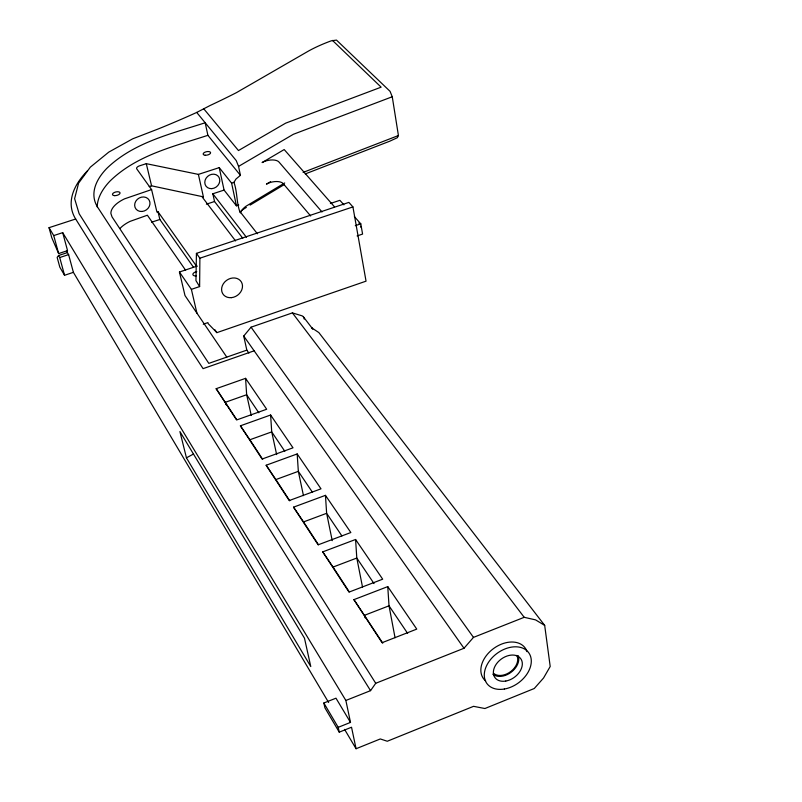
<?xml version="1.0" encoding="UTF-8"?>
<svg xmlns="http://www.w3.org/2000/svg" width="802" height="802" viewBox="0 0 802 802"><rect width="100%" height="100%" fill="white"/><g stroke="black" fill="none" stroke-linecap="round" stroke-linejoin="round"><path stroke-width="1.2" d="M203.267 324.208L207.908 322.604L208.149 323.627L216.861 332.65L366.043 281.161L352.93 206.916L348.88 202.395L196.43 253.372L195.949 280.62L199.618 286.575L191.387 289.362L179.437 272.018L197.212 266.043M196.43 253.372L199.888 258.204L199.618 286.575M303.417 316.89L312.158 328.269A5.383 4.391 -37.3 0 0 311.767 327.848L318.855 332.589L544.678 625.38L550.202 666.492L543.545 678.011L534.272 688.507L484.909 708.527L473.561 706.331L387.276 741.248L380.298 738.953L356.068 748.737L351.527 727.234L339.246 732.156L338.203 727.334L350.504 722.401L345.862 700.467L370.554 690.652L375.727 683.284L79.127 213.693L74.616 198.675L78.606 183.117L90.335 167.157L108.811 152.089L132.701 138.816L158.235 128.952A478.022 175.738 -13.7 0 0 193.733 113.794L196.711 112.44L236.239 160.6L238.555 166.395L240.43 175.327L235.978 179.036L233.933 182.345C237.332 191.698 236.48 202.134 239.658 211.187L257.382 233.773M196.711 112.44L210.054 105.533A484.017 177.362 -13.7 0 0 236.51 92.611L308.62 50.977A102.105 44.782 -9.5 0 1 331.346 40.802L336.499 40.1L390.063 91.338L392.258 96.761L398.424 135.538L397.361 137.693L389.782 141.192L305.271 173.924M73.393 272.349L68.611 254.605L67.408 252.6L58.536 255.527L57.153 257.402L59.829 267.186L64.551 275.276L73.393 272.349L328.63 702.502M248.901 353.101L246.826 350.123L243.728 336.048L251.056 327.186L292.389 312.89L302.063 315.828A5.323 4.371 -37.2 0 1 304.199 319.046M375.727 683.284L463.997 648.267L473.481 637.389L524.207 617.309L535.556 619.876L544.678 625.38M284.69 182.976L245.913 206.294A25.032 12.14 -11.3 0 0 240.41 212.851M246.344 207.437L243.337 209.252A29.524 14.376 -11.4 0 0 239.888 212.269M250.114 205.101L284.269 184.57M270.625 181.643L266.454 184.139A10.546 5.023 -11.1 0 1 283.206 183.618L310.645 215.969M238.555 166.395L293.332 134.305L392.258 96.761M186.445 457.832L179.919 431.556L304.479 638.181L310.775 666.552L186.445 457.832L193.543 453.992M339.246 732.156L324.9 707.795L323.848 703.003L335.978 698.191L350.504 722.401M303.106 172.41L398.424 135.538M353.933 599.635L387.757 586.613L416.759 629.109L382.063 642.703L353.933 599.635L382.765 643.154M322.745 551.876L333.051 567.064L356.8 558.042L355.577 539.485L322.745 551.876L349.01 592.107L382.684 579.184L355.577 539.485M293.542 507.165L303.557 521.922L326.635 513.31L325.452 495.345L293.542 507.165L318.143 544.829L350.835 532.528L325.452 495.345M266.154 465.23L275.888 479.566L298.334 471.345L297.181 453.942L266.154 465.23L289.231 500.568L321 488.829L297.181 453.942M240.41 425.812L249.883 439.757L271.718 431.897L270.615 415.005L240.41 425.812L262.104 459.035L293.001 447.817L270.615 415.005M216.169 388.699L245.582 378.343L266.675 409.251L236.6 419.977L216.169 388.699L236.62 419.476M246.826 350.123L208.811 363.376L112.009 216.851L110.897 213.482A29.042 13.694 -13 0 1 124.49 198.866L151.588 189.583L156.941 212.079L158.004 211.738L196.711 266.454M254.154 350.815L203.076 368.649L97.814 207.467A104.892 48.782 -12.1 0 1 106.766 168.41C133.523 142.545 170.876 133.894 205.172 122.756L207.898 135.327L240.43 175.327M357.101 235.928L362.584 234.074L360.79 223.838L354.354 216.6M355.286 225.693L360.79 223.838M199.888 258.204L352.93 206.916M330.384 203.487L339.888 200.32L343.908 204.841M58.536 255.527L59.719 257.532L68.611 254.605M151.588 189.583L136.761 168.891A4.471 2.035 -12.8 0 1 139.688 165.783L146.295 163.668L198.395 174.395L219.227 167.628L224.079 190.084L236.43 205.803L238.755 205.031M219.227 167.628L231.598 183.107L233.933 182.345M198.395 174.395L203.397 196.861L202.345 197.202L235.557 240.921M242.775 238.274L214.535 201.513L212.831 193.773L224.079 190.084M151.598 222.194L159.849 219.487L193.533 267.337M206.395 204.189L214.535 201.513M49.032 227.678L51.749 237.643L58.636 253.562L67.538 250.635L62.696 232.65L53.734 235.577L49.032 227.678L75.669 219.006A129.002 60.23 -12.1 0 1 87.488 170.766M149.212 186.595L151.568 185.823L203.397 196.861M207.898 135.327C173.733 146.475 136.48 155.167 109.954 181.122A104.471 49.143 -12.1 0 0 97.212 206.926M332.469 40.401L381.13 87.167L285.682 123.147L238.465 150.545L203.548 108.551M334.534 206.876L284.189 149.553L262.094 162.565A10.616 4.962 -11.1 0 1 278.946 161.994L322.013 211.949M212.831 193.773L246.435 237.282M292.389 312.89L524.207 617.309M251.056 327.186L473.481 637.389M243.728 336.048L463.997 648.267M185.583 270.194L147.378 215.217L130.054 221.382A28.832 13.865 -13.1 0 0 120.059 228.42M214.796 329.632L216.861 332.65M226.765 357.09L184.991 295.557L179.437 272.018M258.835 412.789L246.655 394.734L245.582 378.343M284.8 451.275L271.718 431.897L276.65 454.584M312.509 492.378L298.334 471.345L303.457 495.636M341.883 535.916L326.635 513.31L332.228 540.658M374.023 583.565L356.8 558.042L362.514 587.044M407.637 633.4L389.02 605.811L387.757 586.613M249.883 439.757L262.655 459.315M275.888 479.566L289.753 500.789M303.557 521.922L318.464 544.728M333.051 567.064L349.221 591.806M75.669 219.006L370.554 690.652M62.696 232.65L345.862 700.467M344.579 729.389L356.068 748.737M323.848 703.003L338.203 727.334M53.734 235.577L58.636 253.562M59.719 257.532L64.551 275.276M66.877 250.625L67.408 252.6M146.295 163.668L151.568 185.823M158.004 211.738L159.849 219.487M191.387 289.362L196.921 313.141M225.923 404.619L225.382 402.273L246.655 394.734L251.287 415.496M231.598 183.107L236.43 205.803M365.05 617.74L364.559 615.284L389.02 605.811L395.055 637.74M196.149 275.948A4.18 2.105 -12.6 0 1 192.951 274.775A4.18 2.105 -12.6 0 1 194.746 272.289L195.708 271.888A4.18 2.105 -12.6 0 1 196.761 271.607M358.855 222.976A4.07 1.033 71.4 0 1 359.266 223.537M360.469 226.194A4.07 1.033 71.4 0 1 360.77 227.197M312.479 328.75A5.383 4.391 -37.3 0 1 312.72 329.281M485.681 680.968A25.875 18.205 -36.6 0 1 494.072 648.176A25.875 18.205 -36.6 0 1 527.004 651.655M516.779 655.394A14.797 10.406 -36.6 0 1 510.954 671.374A14.797 10.406 -36.6 0 1 493.681 673.429M518.172 655.665A15.95 11.228 -36.6 0 1 510.914 672.417A15.95 11.228 -36.6 0 1 492.839 674.221M141.974 211.477A7.96 6.947 -33.4 0 0 149.132 200.109A7.96 6.947 -33.4 0 0 135.869 201.091A7.96 6.947 -33.4 0 0 141.974 211.477M114.445 195.638A3.88 1.794 -13.2 0 0 120.059 192.961A3.88 1.794 -13.2 0 0 114.285 192.49A3.88 1.794 -13.2 0 0 114.445 195.638M205.222 155.237A3.789 1.734 -11.9 0 0 210.595 152.661A3.789 1.734 -11.9 0 0 204.821 152.26A3.789 1.734 -11.9 0 0 205.222 155.237M211.818 188.64A7.88 6.837 -37.8 0 0 219.016 177.342A7.88 6.837 -37.8 0 0 206.044 178.255A7.88 6.837 -37.8 0 0 211.818 188.64M504.348 689.028A25.955 18.215 -36.6 0 0 529.651 654.221A25.955 18.215 -36.6 0 0 489.38 661.048A25.955 18.215 -36.6 0 0 504.348 689.028M505.771 681.058A16.01 11.238 -36.6 0 0 521.31 659.585A16.01 11.238 -36.6 0 0 496.468 663.856A16.01 11.238 -36.6 0 0 505.771 681.058M231.317 297.662A11.027 9.253 -35.5 0 0 241.442 282.083A11.027 9.253 -35.5 0 0 223.367 283.728A11.027 9.253 -35.5 0 0 231.317 297.662"/></g></svg>
